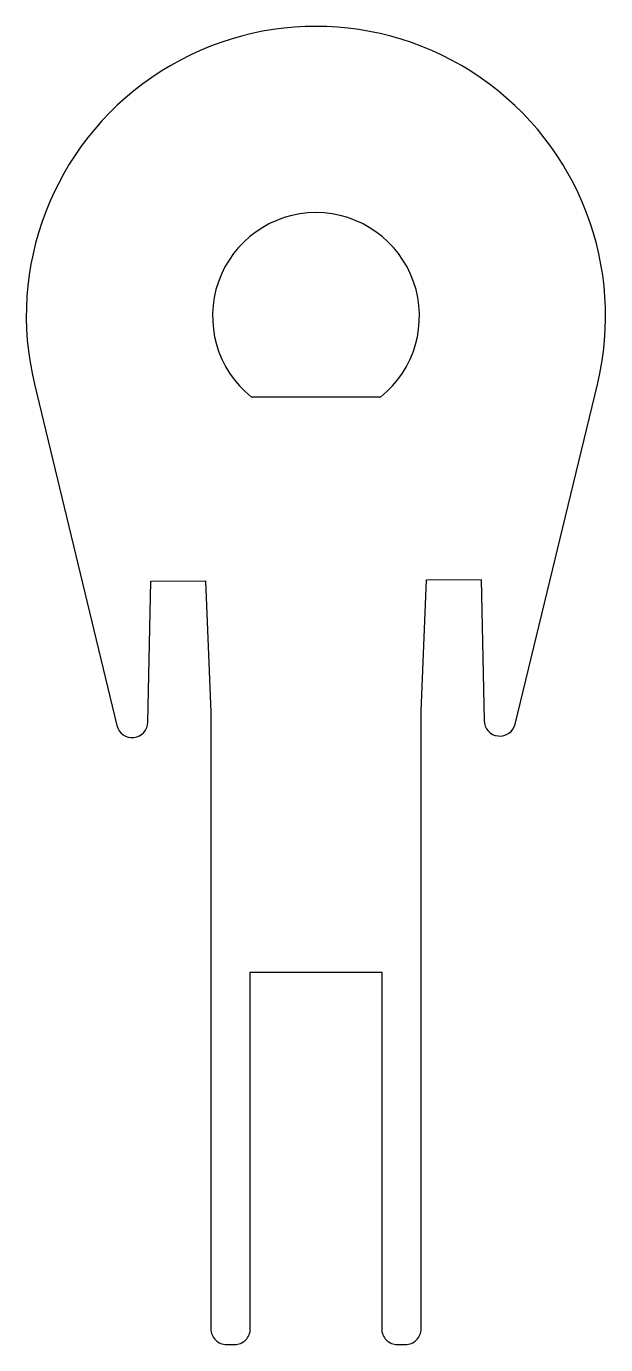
# Model space of a CAD drawing. Header units: inches. Extents: x -0.28 to 0.28, y -0.32 to 0.93.
import ezdxf

# ---------------------------------------------------------------- set-up
doc = ezdxf.new("R2010")
doc.units = ezdxf.units.IN
doc.header["$MEASUREMENT"] = 0

msp = doc.modelspace()

# ---------------------------------------------------------------- linework, layer by layer
for points in [[(0.085, -0.3224, 0.414214), (0.1, -0.3074), (0.1, 0.28), (0.105, 0.405), (0.1573, 0.4053), (0.1599, 0.271, 0.878717), (0.1895, 0.2678), (0.2678, 0.5908, 1.270818), (-0.2679, 0.591), (-0.1895, 0.2664, 0.879131), (-0.1599, 0.2697), (-0.1573, 0.4036), (-0.105, 0.4039), (-0.1, 0.2789), (-0.1, -0.3074, 0.414214), (-0.085, -0.3224), (-0.0775, -0.3224, 0.414214), (-0.0625, -0.3074), (-0.0625, 0.0319), (0.0625, 0.0319), (0.0625, -0.3074, 0.414214), (0.0775, -0.3224)], [(0.0616, 0.5789, 2.844452), (-0.0616, 0.5789)]]:
    msp.add_lwpolyline(points, format="xyb", close=True)

doc.saveas('drawing.dxf')
